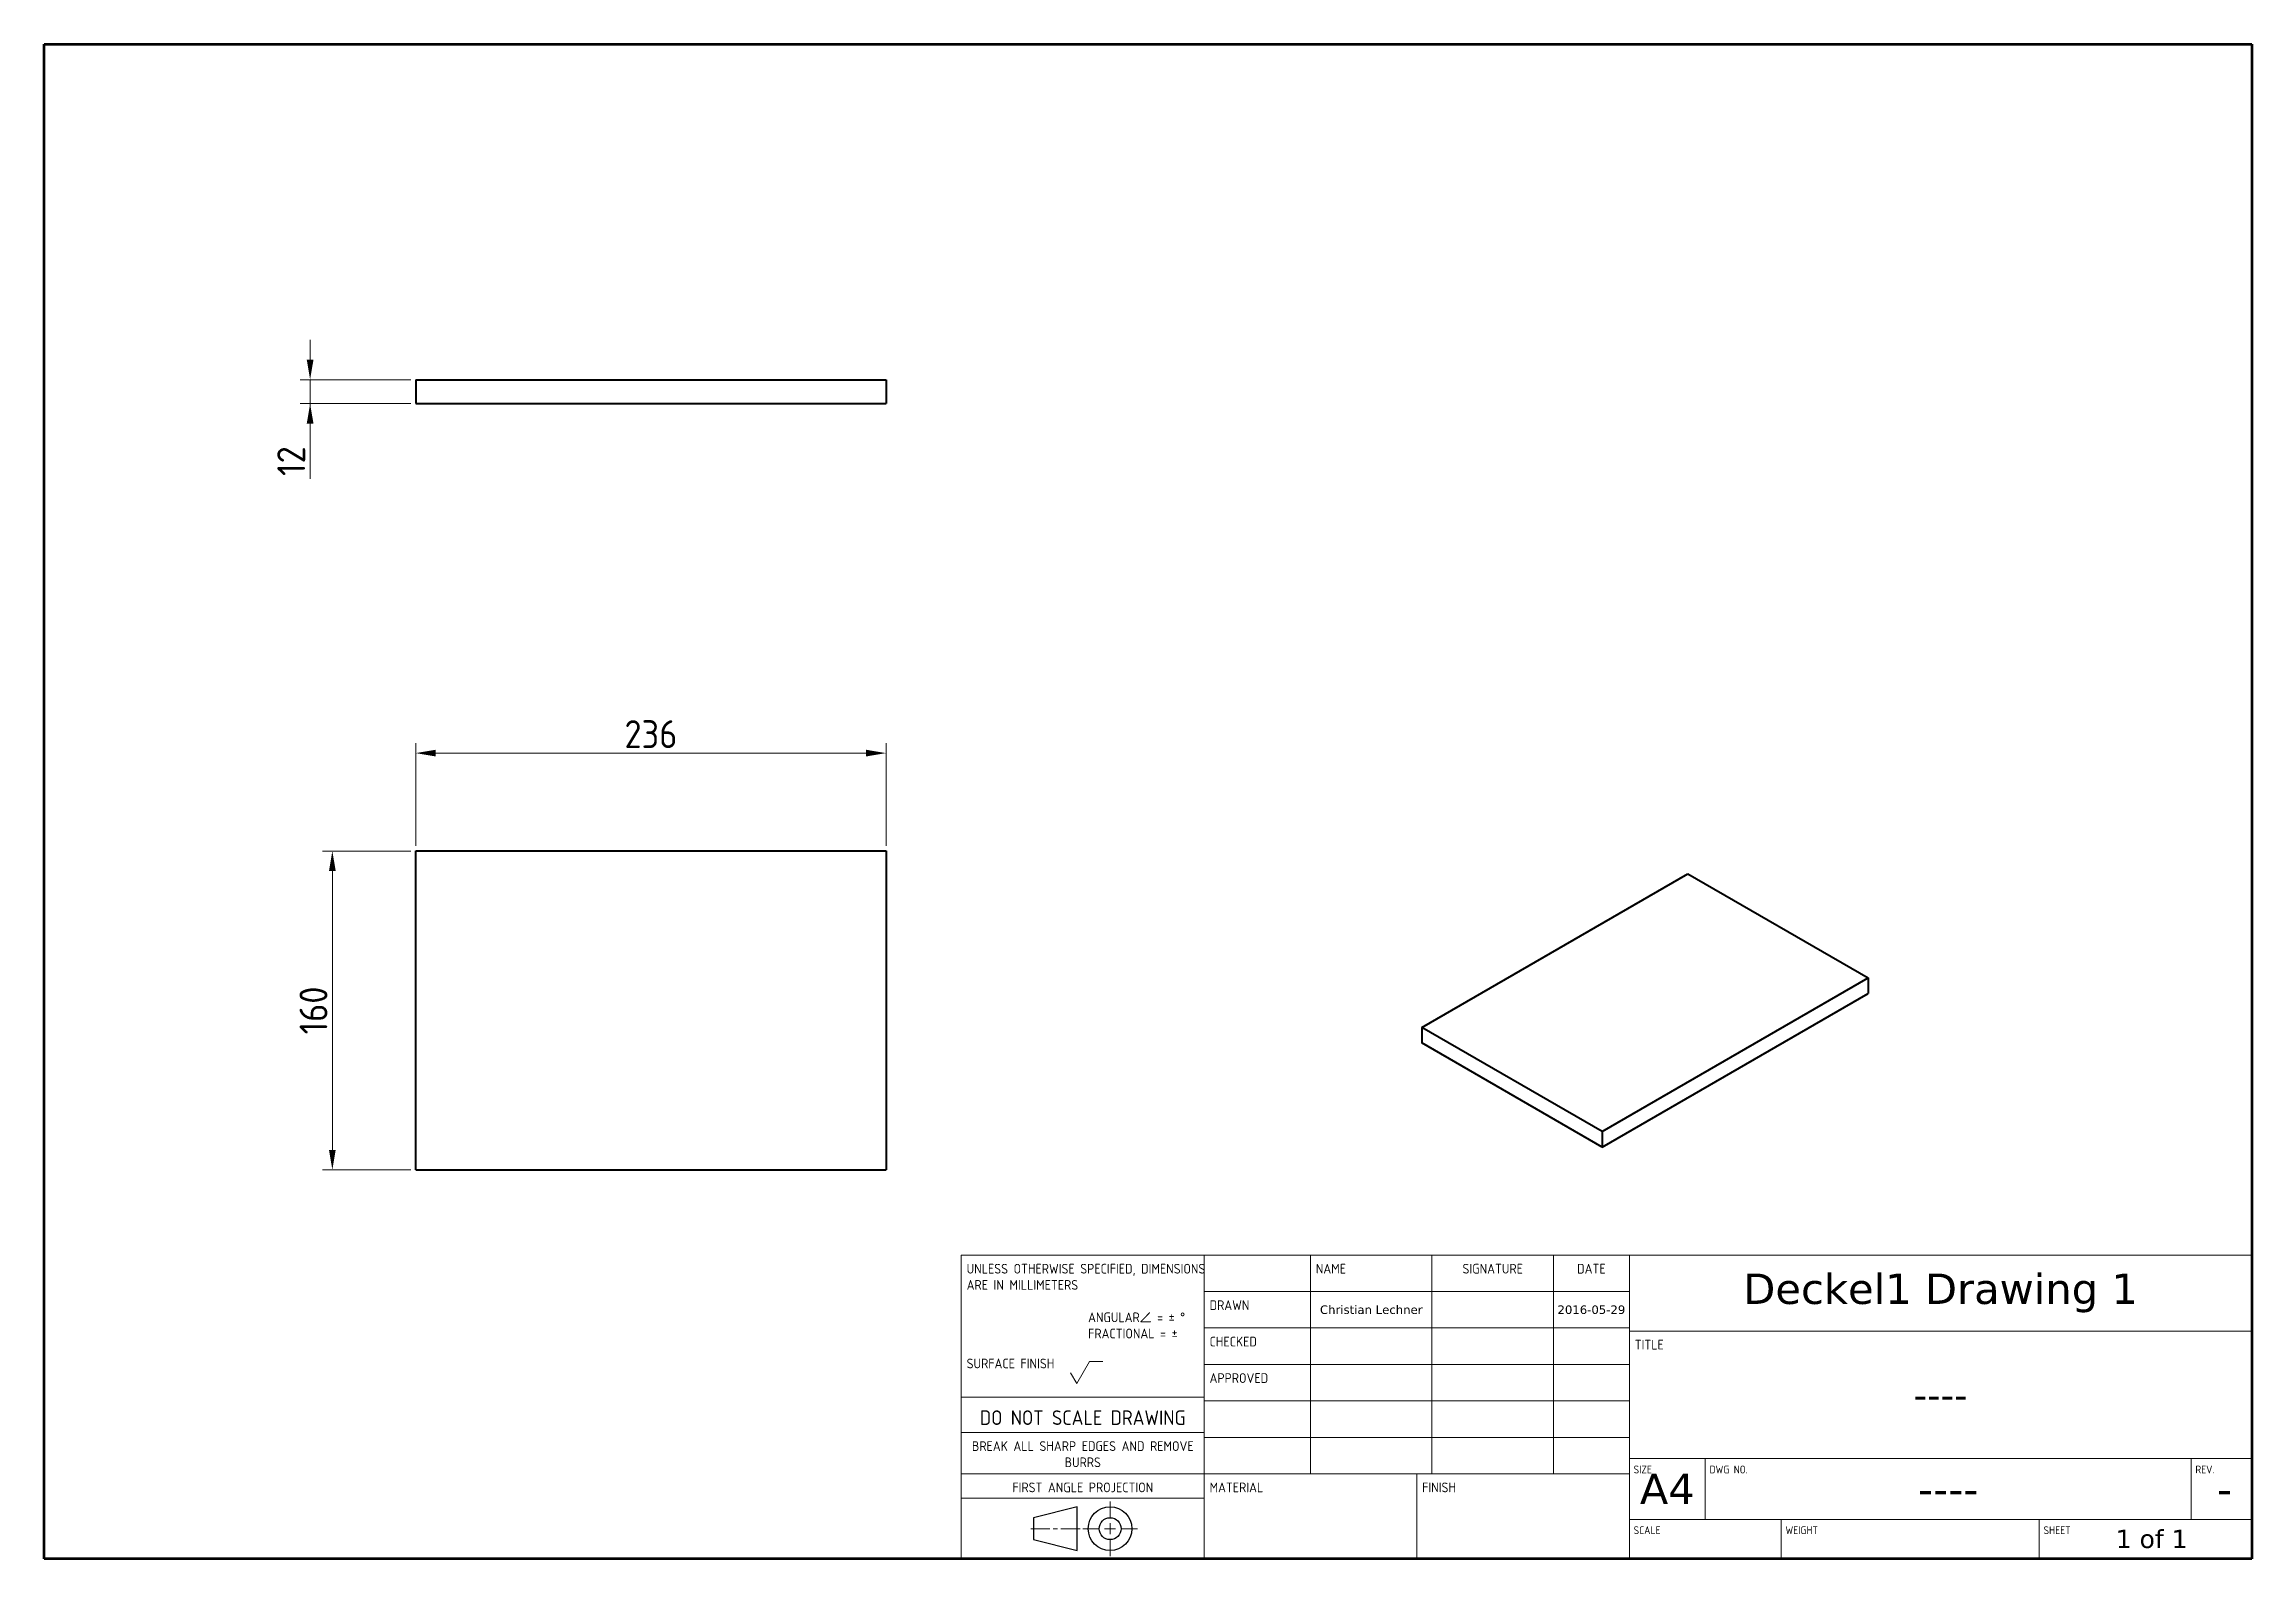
# Model space of a CAD drawing. Header units: inches. Extents: x 0 to 277, y 10 to 200.
import ezdxf

# ---------------------------------------------------------------- set-up
doc = ezdxf.new("R2010")
doc.units = ezdxf.units.IN
doc.header["$LTSCALE"] = 12.7
doc.header["$MEASUREMENT"] = 0
for name, color, linetype, lineweight in [('BORDER_FRAME', 7, 'Continuous', 70), ('TEXT', 7, 'Continuous', 25), ('TITLE_BLOCK', 7, 'Continuous', 15), ('Visible', 7, 'Continuous', 40)]:
    doc.layers.add(name, color=color, linetype=linetype, lineweight=lineweight)
doc.styles.add('Onshape-Standard', font='ISOCP.SHX')
doc.styles.add('Onshape-Standard-Dimension', font='ISOCP.SHX')
doc.styles.add('Onshape-Standard-Fields', font='DejaVuSansMono.ttf')
doc.dimstyles.new('Onshape-ISO-25$0', dxfattribs={"dimtxt": 3.5, "dimasz": 2.5, "dimexe": 1.25, "dimexo": 0.625, "dimtad": 1, "dimtxsty": 'Onshape-Standard-Dimension', "dimcen": 2.5, "dimadec": 1, "dimazin": 0, "dimtfac": 1, "dimtmove": 0, "dimatfit": 3, "dimfxl": 0, "dimlwd": 13, "dimlwe": 13, "dimarcsym": 0})

# ---------------------------------------------------------------- blocks, each defined once
blk = doc.blocks.new('*D1')
at = {"layer": 'Defpoints', "color": 0}
for p in [(46.63, 157.91), (33.37, 154.91), (46.63, 154.91)]:
    blk.add_point(p, dxfattribs=at)
at = {"layer": 'TEXT', "color": 0, "lineweight": 13}
for p, q in [((33.37, 160.41), (33.37, 162.91)), ((46.01, 157.91), (32.12, 157.91)), ((33.37, 157.91), (33.37, 154.91)), ((46.01, 154.91), (32.12, 154.91)), ((33.37, 154.91), (33.37, 145.49)), ((33.37, 152.41), (33.37, 149.91))]:
    blk.add_line(p, q, dxfattribs=at)
at = {"layer": 'TEXT', "color": 0}
for points in [[(32.95, 160.41), (33.79, 160.41), (33.37, 157.91)], [(33.79, 152.41), (32.95, 152.41), (33.37, 154.91)]]:
    blk.add_solid(points, dxfattribs=at)
at = {"layer": 'TEXT', "color": 0, "insert": (31, 147.7), "char_height": 3.5, "attachment_point": 5, "rotation": 90, "style": 'Onshape-Standard-Dimension'}
blk.add_mtext('12', dxfattribs=at)
blk = doc.blocks.new('*D2')
at = {"layer": 'Defpoints', "color": 0}
for p in [(105.63, 111.07), (46.63, 98.79), (105.63, 98.79)]:
    blk.add_point(p, dxfattribs=at)
at = {"layer": 'TEXT', "color": 0, "lineweight": 13}
for p, q in [((46.63, 99.42), (46.63, 112.32)), ((49.13, 111.07), (103.13, 111.07)), ((105.63, 99.42), (105.63, 112.32))]:
    blk.add_line(p, q, dxfattribs=at)
at = {"layer": 'TEXT', "color": 0}
for points in [[(49.13, 111.49), (49.13, 110.65), (46.63, 111.07)], [(103.13, 110.65), (103.13, 111.49), (105.63, 111.07)]]:
    blk.add_solid(points, dxfattribs=at)
at = {"layer": 'TEXT', "color": 0, "insert": (76.13, 113.45), "char_height": 3.5, "attachment_point": 5, "style": 'Onshape-Standard-Dimension'}
blk.add_mtext('236', dxfattribs=at)
blk = doc.blocks.new('*D3')
at = {"layer": 'Defpoints', "color": 0}
for p in [(36.16, 98.79), (46.63, 98.79), (46.63, 58.79)]:
    blk.add_point(p, dxfattribs=at)
at = {"layer": 'TEXT', "color": 0, "lineweight": 13}
for p, q in [((46.01, 98.79), (34.91, 98.79)), ((36.16, 61.29), (36.16, 96.29)), ((46.01, 58.79), (34.91, 58.79))]:
    blk.add_line(p, q, dxfattribs=at)
at = {"layer": 'TEXT', "color": 0}
for points in [[(36.58, 96.29), (35.74, 96.29), (36.16, 98.79)], [(35.74, 61.29), (36.58, 61.29), (36.16, 58.79)]]:
    blk.add_solid(points, dxfattribs=at)
at = {"layer": 'TEXT', "color": 0, "insert": (33.79, 78.79), "char_height": 3.5, "attachment_point": 5, "rotation": 90, "style": 'Onshape-Standard-Dimension'}
blk.add_mtext('160', dxfattribs=at)

msp = doc.modelspace()

# ---------------------------------------------------------------- linework, layer by layer
at = {"layer": 'BORDER_FRAME', "color": 7}
for p, q in [((0, 10), (0, 200)), ((0, 200), (277, 200)), ((277, 200), (277, 10)), ((277, 10), (0, 10))]:
    msp.add_line(p, q, dxfattribs=at)
at = {"layer": 'TITLE_BLOCK', "color": 7}
for p, q in [((115.075, 10), (115.075, 48.1)), ((115.075, 48.1), (145.555, 48.1)), ((145.555, 10), (145.555, 48.1)), ((145.555, 48.1), (198.895, 48.1)), ((158.89, 20.668), (158.89, 48.1)), ((174.13, 20.668), (174.13, 48.1)), ((189.37, 20.668), (189.37, 48.1)), ((198.895, 10), (198.895, 48.1)), ((198.895, 48.1), (277, 48.1)), ((145.555, 43.528), (198.895, 43.528)), ((145.555, 38.956), (198.895, 38.956)), ((198.895, 38.575), (277, 38.575)), ((128.791, 33.3172), (129.553, 31.9974)), ((129.553, 31.9974), (131.1532, 34.769)), ((131.1532, 34.769), (132.8296, 34.769)), ((145.555, 34.384), (198.895, 34.384)), ((115.075, 30.2692), (145.555, 30.2692)), ((145.555, 29.812), (198.895, 29.812)), ((115.075, 25.8496), (145.555, 25.8496)), ((145.555, 25.24), (198.895, 25.24)), ((198.895, 22.573), (277, 22.573)), ((208.42, 14.953), (208.42, 22.573)), ((269.38, 14.953), (269.38, 22.573)), ((115.075, 20.668), (145.555, 20.668)), ((145.555, 20.668), (198.895, 20.668)), ((172.225, 10), (172.225, 20.668)), ((115.075, 17.62), (145.555, 17.62)), ((198.895, 14.953), (277, 14.953)), ((217.945, 10), (217.945, 14.953)), ((250.33, 10), (250.33, 14.953)), ((115.075, 10), (145.555, 10))]:
    msp.add_line(p, q, dxfattribs=at)
at = {"layer": 'TITLE_BLOCK', "color": 7, "lineweight": 15}
for p, q in [((133.744, 15.1511), (133.744, 17.2085)), ((133.744, 14.4653), (133.744, 13.0937)), ((126.2002, 13.7795), (123.7999, 13.7795)), ((127.1603, 13.7795), (126.6117, 13.7795)), ((127.5718, 13.7795), (129.9721, 13.7795)), ((132.3724, 13.7795), (130.315, 13.7795)), ((134.4298, 13.7795), (133.0582, 13.7795)), ((133.744, 12.4079), (133.744, 10.3505)), ((135.1156, 13.7795), (137.173, 13.7795))]:
    msp.add_line(p, q, dxfattribs=at)
at = {"layer": 'TITLE_BLOCK', "color": 7, "lineweight": 30}
for p, q in [((129.6292, 16.5227), (124.1428, 15.1511)), ((124.1428, 15.1511), (124.1428, 12.4079)), ((129.6292, 11.0363), (129.6292, 16.5227)), ((124.1428, 12.4079), (129.6292, 11.0363))]:
    msp.add_line(p, q, dxfattribs=at)
for radius in [2.7432, 1.3716]:
    msp.add_circle((133.744, 13.7795), radius, dxfattribs=at)
at = {"layer": 'Visible'}
for p, q in [((46.63, 157.908), (46.63, 154.908)), ((46.63, 157.908), (105.63, 157.908)), ((105.63, 157.908), (105.63, 154.908)), ((46.63, 154.908), (105.63, 154.908)), ((46.63, 58.792), (46.63, 98.792)), ((46.63, 98.792), (105.63, 98.792)), ((105.63, 98.792), (105.63, 58.792)), ((172.8686, 76.6691), (206.244, 95.9384)), ((206.244, 95.9384), (228.8714, 82.8745)), ((195.496, 63.6052), (228.8714, 82.8745)), ((195.496, 61.6456), (228.8714, 80.9149)), ((228.8714, 82.8745), (228.8714, 80.9149)), ((172.8686, 76.6691), (172.8686, 74.7095)), ((195.496, 63.6052), (172.8686, 76.6691)), ((195.496, 61.6456), (172.8686, 74.7095)), ((195.496, 63.6052), (195.496, 61.6456)), ((46.63, 58.792), (105.63, 58.792))]:
    msp.add_line(p, q, dxfattribs=at)

# ---------------------------------------------------------------- texts
at = {"layer": 'TITLE_BLOCK', "color": 7}
for s, insert, char_height, width, attachment_point, style in [('UNLESS OTHERWISE SPECIFIED, DIMENSIONS ARE IN MILLIMETERS', (115.7456, 47.0027), 1.2192, 30.48, 1, 'Onshape-Standard'), ('NAME', (159.5606, 47.0027), 1.2192, 15.24, 1, 'Onshape-Standard'), ('SIGNATURE', (181.75, 47.0027), 1.2192, 15.24, 2, 'Onshape-Standard'), ('DATE', (194.1325, 47.0027), 1.2192, 9.525, 2, 'Onshape-Standard'), ('Deckel1 Drawing 1', (237.9475, 43.3375), 3.81, 78.105, 5, 'Onshape-Standard-Fields'), ('DRAWN', (146.2256, 42.4307), 1.2192, 13.335, 1, 'Onshape-Standard'), ('Christian Lechner', (166.51, 41.242), 1.0668, 15.24, 5, 'Onshape-Standard-Fields'), ('2016-05-29', (194.1325, 41.242), 1.0668, 9.525, 5, 'Onshape-Standard-Fields'), ('^J^J^JANGULAR∠ = ± °^JFRACTIONAL = ±', (130.9856, 47.0027), 1.2192, 15.24, 1, 'Onshape-Standard'), ('CHECKED', (146.2256, 37.8587), 1.2192, 13.335, 1, 'Onshape-Standard'), ('TITLE', (199.5656, 37.4777), 1.2192, 9.525, 1, 'Onshape-Standard'), ('SURFACE FINISH', (115.7456, 35.1155), 1.2192, 15.24, 1, 'Onshape-Standard'), ('APPROVED', (146.2256, 33.2867), 1.2192, 13.335, 1, 'Onshape-Standard'), ('DO NOT SCALE DRAWING', (130.315, 28.6233), 1.8288, 30.48, 2, 'Onshape-Standard'), ('----', (237.9475, 30.574), 3.429, 78.105, 5, 'Onshape-Standard-Fields'), ('BREAK ALL SHARP EDGES AND REMOVE BURRS', (130.315, 24.7523), 1.2192, 30.48, 2, 'Onshape-Standard'), ('FIRST ANGLE PROJECTION', (130.315, 19.5707), 1.2192, 30.48, 2, 'Onshape-Standard'), ('MATERIAL', (146.2256, 19.5707), 1.2192, 26.67, 1, 'Onshape-Standard'), ('FINISH', (172.8956, 19.5707), 1.2192, 26.67, 1, 'Onshape-Standard'), ('SIZE', (199.4314, 21.6952), 0.97536, 9.525, 1, 'Onshape-Standard'), ('A4', (203.6575, 18.763), 3.81, 9.525, 5, 'Onshape-Standard-Fields'), ('DWG NO.', (208.9564, 21.6952), 0.97536, 60.96, 1, 'Onshape-Standard'), ('REV.', (269.9164, 21.6952), 0.97536, 7.62, 1, 'Onshape-Standard'), ('----', (238.9, 18.763), 3.81, 60.96, 5, 'Onshape-Standard-Fields'), ('-', (273.571, 18.763), 3.81, 6.858, 5, 'Onshape-Standard-Fields'), ('SCALE', (199.4314, 14.0752), 0.97536, 19.05, 1, 'Onshape-Standard'), ('WEIGHT', (218.4814, 14.0752), 0.97536, 32.385, 1, 'Onshape-Standard'), ('SHEET', (250.8664, 14.0752), 0.97536, 26.67, 1, 'Onshape-Standard'), ('1 of 1', (264.427, 12.4765), 2.286, 25.146, 5, 'Onshape-Standard-Fields')]:
    msp.add_mtext(s, dxfattribs=dict(at, insert=insert, char_height=char_height, width=width, attachment_point=attachment_point, style=style))

# ---------------------------------------------------------------- dimensions: what is measured, and where the dimension line sits
at = {"layer": 'TEXT'}
for base, p1, p2, picture, middle in [((33.3701, 154.908), (46.63, 157.908, 20), (46.63, 154.908, 20), '*D1', (33.3701, 147.6971)), ((36.1601, 98.792), (46.63, 58.792, 1.5), (46.63, 98.792, 1.5), '*D3', (36.1601, 78.792))]:
    dim = msp.add_linear_dim(base=base, p1=p1, p2=p2, angle=90, dimstyle='Onshape-ISO-25$0', override={"dimlfac": 4}, dxfattribs=at)
    dim.commit()
    dim.dimension.update_dxf_attribs({"geometry": picture, "text_midpoint": middle, "dimtype": 160})
dim = msp.add_linear_dim(base=(105.63, 111.0712), p1=(46.63, 98.792, 1.5), p2=(105.63, 98.792, 1.5), dimstyle='Onshape-ISO-25$0', override={"dimlfac": 4}, dxfattribs=at)
dim.commit()
dim.dimension.update_dxf_attribs({"geometry": '*D2', "text_midpoint": (76.13, 111.0712), "dimtype": 160})

doc.saveas('drawing.dxf')
